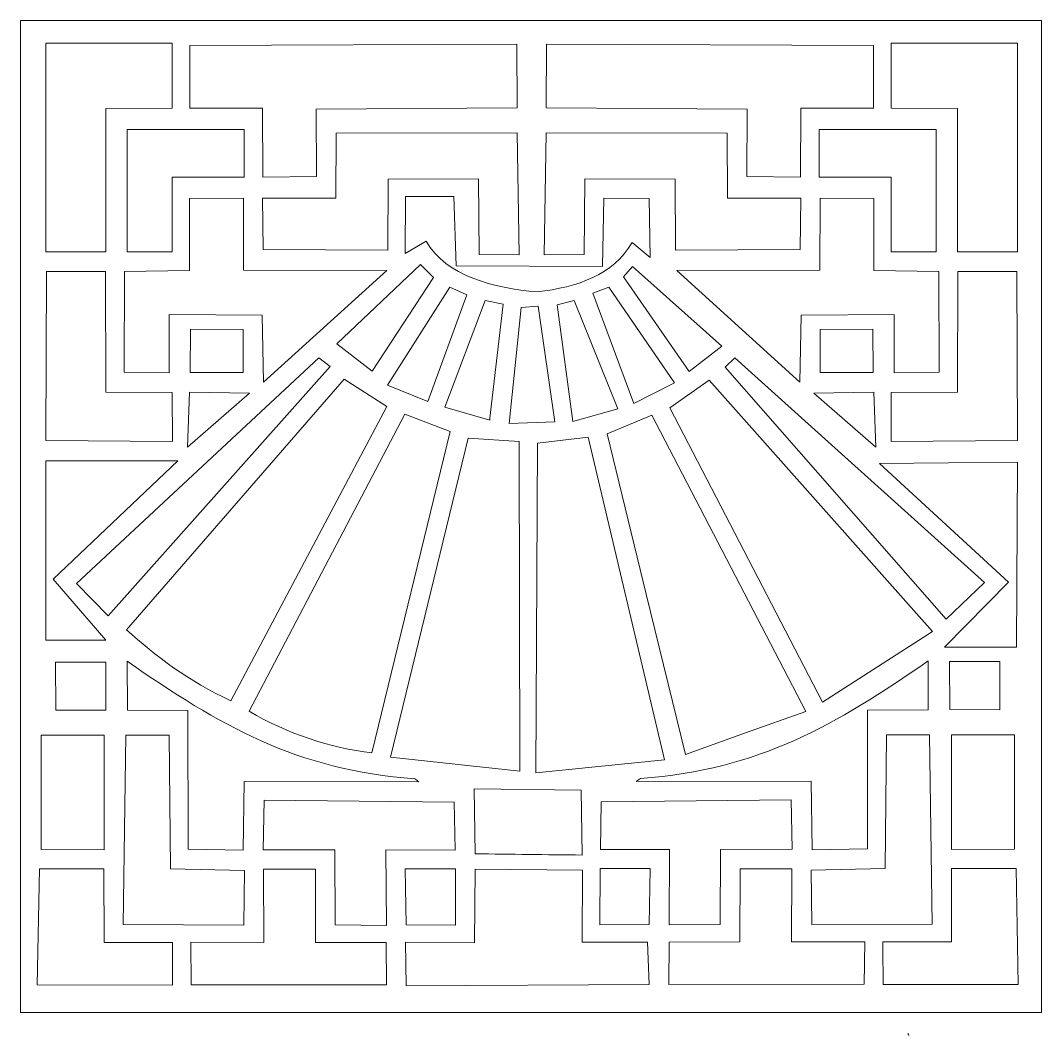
# Model space of a CAD drawing. Header units: centimetres. Extents: x 15 to 27.5, y -9.6 to -3.6.
# Drawn here: x 21.5 to 27.47, y -9.57 to -3.63 of the extents above; entities that cross this region are included whole.
import ezdxf

# ---------------------------------------------------------------- set-up
doc = ezdxf.new("R2010")
doc.units = ezdxf.units.CM
doc.header["$MEASUREMENT"] = 0
doc.layers.add('layer 1', color=7, linetype='Continuous')

msp = doc.modelspace()

# ---------------------------------------------------------------- linework, layer by layer
at = {"layer": 'layer 1', "color": 250, "lineweight": 9}
for points, knots in [([(21.4965, -3.62831), (21.4965, -3.62831), (27.46718, -3.62831), (27.46718, -3.62831), (27.46718, -3.62831), (27.46718, -3.62831), (27.46718, -9.43151), (27.46718, -9.43151), (27.46718, -9.43151), (27.46718, -9.43151), (21.4965, -9.43151), (21.4965, -9.43151), (21.4965, -9.43151), (21.4965, -9.43151), (21.4965, -3.62831), (21.4965, -3.62831)], [0, 0, 0, 0, 0.2, 0.2, 0.2, 0.2, 0.4, 0.4, 0.4, 0.4, 0.6, 0.6, 0.6, 0.6, 1, 1, 1, 1]), ([(26.68588, -9.55568), (26.6879, -9.55956), (26.68991, -9.56342), (26.69192, -9.56728), (26.69192, -9.56728), (26.68991, -9.56342), (26.6879, -9.55956), (26.68588, -9.55568)], [0, 0, 0, 0, 0.3333333, 0.3333333, 0.3333333, 0.3333333, 1, 1, 1, 1])]:
    msp.add_open_spline(points, degree=3, knots=knots, dxfattribs=at)
at = {"layer": 'layer 1', "color": 7, "lineweight": 9}
for points, knots in [([(21.64529, -3.7623), (21.64529, -3.7623), (21.64494, -4.982), (21.64494, -4.982), (21.64494, -4.982), (21.64494, -4.982), (21.99594, -4.98149), (21.99594, -4.98149), (21.99594, -4.98149), (21.99594, -4.98149), (21.99552, -4.14297), (21.99552, -4.14297), (21.99552, -4.14297), (21.99552, -4.14297), (22.38362, -4.14233), (22.38362, -4.14233), (22.38362, -4.14233), (22.38362, -4.14233), (22.38323, -3.76223), (22.38323, -3.76223), (22.38323, -3.76223), (22.38323, -3.76223), (21.64529, -3.7623), (21.64529, -3.7623)], [0, 0, 0, 0, 0.1428571, 0.1428571, 0.1428571, 0.1428571, 0.2857143, 0.2857143, 0.2857143, 0.2857143, 0.4285714, 0.4285714, 0.4285714, 0.4285714, 0.5714286, 0.5714286, 0.5714286, 0.5714286, 0.7142857, 0.7142857, 0.7142857, 0.7142857, 1, 1, 1, 1]), ([(22.48739, -3.77504), (22.48739, -3.77504), (22.48763, -4.14181), (22.48763, -4.14181), (22.48763, -4.14181), (22.48763, -4.14181), (22.91252, -4.14246), (22.91252, -4.14246), (22.91252, -4.14246), (22.91252, -4.14246), (22.91413, -4.54544), (22.91413, -4.54544), (22.91413, -4.54544), (22.91413, -4.54544), (23.22725, -4.54051), (23.22725, -4.54051), (23.22725, -4.54051), (23.22725, -4.54051), (23.22606, -4.14672), (23.22606, -4.14672), (23.22606, -4.14672), (23.22606, -4.14672), (24.40125, -4.13971), (24.40125, -4.13971), (24.40125, -4.13971), (24.40125, -4.13971), (24.39974, -3.76817), (24.39974, -3.76817), (24.39974, -3.76817), (24.39974, -3.76817), (22.48739, -3.77504), (22.48739, -3.77504)], [0, 0, 0, 0, 0.1111111, 0.1111111, 0.1111111, 0.1111111, 0.2222222, 0.2222222, 0.2222222, 0.2222222, 0.3333333, 0.3333333, 0.3333333, 0.3333333, 0.4444444, 0.4444444, 0.4444444, 0.4444444, 0.5555556, 0.5555556, 0.5555556, 0.5555556, 0.6666667, 0.6666667, 0.6666667, 0.6666667, 0.7777778, 0.7777778, 0.7777778, 0.7777778, 1, 1, 1, 1]), ([(26.4843, -3.77504), (26.4843, -3.77504), (26.48406, -4.14181), (26.48406, -4.14181), (26.48406, -4.14181), (26.48406, -4.14181), (26.05917, -4.14246), (26.05917, -4.14246), (26.05917, -4.14246), (26.05917, -4.14246), (26.05757, -4.54544), (26.05757, -4.54544), (26.05757, -4.54544), (26.05757, -4.54544), (25.74444, -4.54051), (25.74444, -4.54051), (25.74444, -4.54051), (25.74444, -4.54051), (25.74564, -4.14672), (25.74564, -4.14672), (25.74564, -4.14672), (25.74564, -4.14672), (24.57044, -4.13971), (24.57044, -4.13971), (24.57044, -4.13971), (24.57044, -4.13971), (24.57195, -3.76817), (24.57195, -3.76817), (24.57195, -3.76817), (24.57195, -3.76817), (26.4843, -3.77504), (26.4843, -3.77504)], [0, 0, 0, 0, 0.1111111, 0.1111111, 0.1111111, 0.1111111, 0.2222222, 0.2222222, 0.2222222, 0.2222222, 0.3333333, 0.3333333, 0.3333333, 0.3333333, 0.4444444, 0.4444444, 0.4444444, 0.4444444, 0.5555556, 0.5555556, 0.5555556, 0.5555556, 0.6666667, 0.6666667, 0.6666667, 0.6666667, 0.7777778, 0.7777778, 0.7777778, 0.7777778, 1, 1, 1, 1]), ([(27.3264, -3.7623), (27.3264, -3.7623), (27.32676, -4.982), (27.32676, -4.982), (27.32676, -4.982), (27.32676, -4.982), (26.97576, -4.98149), (26.97576, -4.98149), (26.97576, -4.98149), (26.97576, -4.98149), (26.97617, -4.14297), (26.97617, -4.14297), (26.97617, -4.14297), (26.97617, -4.14297), (26.58807, -4.14233), (26.58807, -4.14233), (26.58807, -4.14233), (26.58807, -4.14233), (26.58846, -3.76223), (26.58846, -3.76223), (26.58846, -3.76223), (26.58846, -3.76223), (27.3264, -3.7623), (27.3264, -3.7623)], [0, 0, 0, 0, 0.1428571, 0.1428571, 0.1428571, 0.1428571, 0.2857143, 0.2857143, 0.2857143, 0.2857143, 0.4285714, 0.4285714, 0.4285714, 0.4285714, 0.5714286, 0.5714286, 0.5714286, 0.5714286, 0.7142857, 0.7142857, 0.7142857, 0.7142857, 1, 1, 1, 1]), ([(22.80528, -4.26677), (22.80528, -4.26677), (22.12127, -4.26627), (22.12127, -4.26627), (22.12127, -4.26627), (22.12127, -4.26627), (22.12141, -4.98141), (22.12141, -4.98141), (22.12141, -4.98141), (22.12141, -4.98141), (22.38354, -4.98124), (22.38354, -4.98124), (22.38354, -4.98124), (22.38354, -4.98124), (22.38339, -4.54579), (22.38339, -4.54579), (22.38339, -4.54579), (22.38339, -4.54579), (22.80481, -4.54608), (22.80481, -4.54608), (22.80481, -4.54608), (22.80481, -4.54608), (22.80528, -4.26677), (22.80528, -4.26677)], [0, 0, 0, 0, 0.1428571, 0.1428571, 0.1428571, 0.1428571, 0.2857143, 0.2857143, 0.2857143, 0.2857143, 0.4285714, 0.4285714, 0.4285714, 0.4285714, 0.5714286, 0.5714286, 0.5714286, 0.5714286, 0.7142857, 0.7142857, 0.7142857, 0.7142857, 1, 1, 1, 1]), ([(23.34345, -4.28721), (23.34345, -4.28721), (23.34009, -4.66859), (23.34009, -4.66859), (23.34009, -4.66859), (23.34009, -4.66859), (22.91121, -4.6678), (22.91121, -4.6678), (22.91121, -4.6678), (22.91121, -4.6678), (22.91609, -4.968), (22.91609, -4.968), (22.91609, -4.968), (22.91609, -4.968), (23.64526, -4.97202), (23.64526, -4.97202), (23.64526, -4.97202), (23.64526, -4.97202), (23.64603, -4.55702), (23.64603, -4.55702), (23.64603, -4.55702), (23.64603, -4.55702), (24.1748, -4.55474), (24.1748, -4.55474), (24.1748, -4.55474), (24.1748, -4.55474), (24.1794, -4.99845), (24.1794, -4.99845), (24.1794, -4.99845), (24.1794, -4.99845), (24.41327, -5.00047), (24.41327, -5.00047), (24.41327, -5.00047), (24.41327, -5.00047), (24.40147, -4.28588), (24.40147, -4.28588), (24.40147, -4.28588), (24.40147, -4.28588), (23.34345, -4.28721), (23.34345, -4.28721)], [0, 0, 0, 0, 0.0909091, 0.0909091, 0.0909091, 0.0909091, 0.1818182, 0.1818182, 0.1818182, 0.1818182, 0.2727273, 0.2727273, 0.2727273, 0.2727273, 0.3636364, 0.3636364, 0.3636364, 0.3636364, 0.4545455, 0.4545455, 0.4545455, 0.4545455, 0.5454545, 0.5454545, 0.5454545, 0.5454545, 0.6363636, 0.6363636, 0.6363636, 0.6363636, 0.7272727, 0.7272727, 0.7272727, 0.7272727, 0.8181818, 0.8181818, 0.8181818, 0.8181818, 1, 1, 1, 1]), ([(25.62824, -4.28721), (25.62824, -4.28721), (25.6316, -4.66859), (25.6316, -4.66859), (25.6316, -4.66859), (25.6316, -4.66859), (26.06048, -4.6678), (26.06048, -4.6678), (26.06048, -4.6678), (26.06048, -4.6678), (26.0556, -4.968), (26.0556, -4.968), (26.0556, -4.968), (26.0556, -4.968), (25.32643, -4.97202), (25.32643, -4.97202), (25.32643, -4.97202), (25.32643, -4.97202), (25.32566, -4.55702), (25.32566, -4.55702), (25.32566, -4.55702), (25.32566, -4.55702), (24.7969, -4.55474), (24.7969, -4.55474), (24.7969, -4.55474), (24.7969, -4.55474), (24.79229, -4.99845), (24.79229, -4.99845), (24.79229, -4.99845), (24.79229, -4.99845), (24.55842, -5.00047), (24.55842, -5.00047), (24.55842, -5.00047), (24.55842, -5.00047), (24.57022, -4.28588), (24.57022, -4.28588), (24.57022, -4.28588), (24.57022, -4.28588), (25.62824, -4.28721), (25.62824, -4.28721)], [0, 0, 0, 0, 0.0909091, 0.0909091, 0.0909091, 0.0909091, 0.1818182, 0.1818182, 0.1818182, 0.1818182, 0.2727273, 0.2727273, 0.2727273, 0.2727273, 0.3636364, 0.3636364, 0.3636364, 0.3636364, 0.4545455, 0.4545455, 0.4545455, 0.4545455, 0.5454545, 0.5454545, 0.5454545, 0.5454545, 0.6363636, 0.6363636, 0.6363636, 0.6363636, 0.7272727, 0.7272727, 0.7272727, 0.7272727, 0.8181818, 0.8181818, 0.8181818, 0.8181818, 1, 1, 1, 1]), ([(26.16641, -4.26677), (26.16641, -4.26677), (26.85042, -4.26627), (26.85042, -4.26627), (26.85042, -4.26627), (26.85042, -4.26627), (26.85029, -4.98141), (26.85029, -4.98141), (26.85029, -4.98141), (26.85029, -4.98141), (26.58815, -4.98124), (26.58815, -4.98124), (26.58815, -4.98124), (26.58815, -4.98124), (26.5883, -4.54579), (26.5883, -4.54579), (26.5883, -4.54579), (26.5883, -4.54579), (26.16688, -4.54608), (26.16688, -4.54608), (26.16688, -4.54608), (26.16688, -4.54608), (26.16641, -4.26677), (26.16641, -4.26677)], [0, 0, 0, 0, 0.1428571, 0.1428571, 0.1428571, 0.1428571, 0.2857143, 0.2857143, 0.2857143, 0.2857143, 0.4285714, 0.4285714, 0.4285714, 0.4285714, 0.5714286, 0.5714286, 0.5714286, 0.5714286, 0.7142857, 0.7142857, 0.7142857, 0.7142857, 1, 1, 1, 1]), ([(22.10562, -5.09669), (22.10562, -5.09669), (22.10369, -5.68686), (22.10369, -5.68686), (22.10369, -5.68686), (22.10369, -5.68686), (22.36659, -5.68962), (22.36659, -5.68962), (22.36659, -5.68962), (22.36659, -5.68962), (22.36698, -5.34963), (22.36698, -5.34963), (22.36698, -5.34963), (22.36698, -5.34963), (22.91072, -5.35244), (22.91072, -5.35244), (22.91072, -5.35244), (22.91072, -5.35244), (22.91713, -5.74402), (22.91713, -5.74402), (22.91713, -5.74402), (22.91713, -5.74402), (23.63803, -5.09046), (23.63803, -5.09046), (23.63803, -5.09046), (23.63803, -5.09046), (22.80094, -5.08991), (22.80094, -5.08991), (22.80094, -5.08991), (22.80094, -5.08991), (22.79997, -4.66832), (22.79997, -4.66832), (22.79997, -4.66832), (22.79997, -4.66832), (22.48448, -4.66956), (22.48448, -4.66956), (22.48448, -4.66956), (22.48448, -4.66956), (22.4851, -5.09086), (22.4851, -5.09086), (22.4851, -5.09086), (22.4851, -5.09086), (22.10562, -5.09669), (22.10562, -5.09669)], [0, 0, 0, 0, 0.0833333, 0.0833333, 0.0833333, 0.0833333, 0.1666667, 0.1666667, 0.1666667, 0.1666667, 0.25, 0.25, 0.25, 0.25, 0.3333333, 0.3333333, 0.3333333, 0.3333333, 0.4166667, 0.4166667, 0.4166667, 0.4166667, 0.5, 0.5, 0.5, 0.5, 0.5833333, 0.5833333, 0.5833333, 0.5833333, 0.6666667, 0.6666667, 0.6666667, 0.6666667, 0.75, 0.75, 0.75, 0.75, 0.8333333, 0.8333333, 0.8333333, 0.8333333, 1, 1, 1, 1]), ([(23.74682, -4.99117), (23.74682, -4.99117), (23.74764, -4.65905), (23.74764, -4.65905), (23.74764, -4.65905), (23.74764, -4.65905), (24.0316, -4.65924), (24.0316, -4.65924), (24.0316, -4.65924), (24.0316, -4.65924), (24.04502, -5.06332), (24.04502, -5.06332), (24.04502, -5.06332), (24.04502, -5.06332), (24.89951, -5.067), (24.89951, -5.067), (24.89951, -5.067), (24.89951, -5.067), (24.9085, -4.66838), (24.9085, -4.66838), (24.9085, -4.66838), (24.9085, -4.66838), (25.17366, -4.66966), (25.17366, -4.66966), (25.17366, -4.66966), (25.17366, -4.66966), (25.1793, -5.01448), (25.1793, -5.01448), (25.1793, -5.01448), (25.1793, -5.01448), (25.07266, -4.92853), (25.07266, -4.92853), (25.07266, -4.92853), (24.96191, -5.11916), (24.7569, -5.18699), (24.51784, -5.217), (24.51784, -5.217), (24.26355, -5.19313), (23.98699, -5.12586), (23.86821, -4.919), (23.86821, -4.919), (23.86821, -4.919), (23.74682, -4.99117), (23.74682, -4.99117)], [0, 0, 0, 0, 0.0833333, 0.0833333, 0.0833333, 0.0833333, 0.1666667, 0.1666667, 0.1666667, 0.1666667, 0.25, 0.25, 0.25, 0.25, 0.3333333, 0.3333333, 0.3333333, 0.3333333, 0.4166667, 0.4166667, 0.4166667, 0.4166667, 0.5, 0.5, 0.5, 0.5, 0.5833333, 0.5833333, 0.5833333, 0.5833333, 0.6666667, 0.6666667, 0.6666667, 0.6666667, 0.75, 0.75, 0.75, 0.75, 0.8333333, 0.8333333, 0.8333333, 0.8333333, 1, 1, 1, 1]), ([(26.86607, -5.09669), (26.86607, -5.09669), (26.868, -5.68686), (26.868, -5.68686), (26.868, -5.68686), (26.868, -5.68686), (26.6051, -5.68962), (26.6051, -5.68962), (26.6051, -5.68962), (26.6051, -5.68962), (26.60471, -5.34963), (26.60471, -5.34963), (26.60471, -5.34963), (26.60471, -5.34963), (26.06097, -5.35244), (26.06097, -5.35244), (26.06097, -5.35244), (26.06097, -5.35244), (26.05456, -5.74402), (26.05456, -5.74402), (26.05456, -5.74402), (26.05456, -5.74402), (25.33367, -5.09046), (25.33367, -5.09046), (25.33367, -5.09046), (25.33367, -5.09046), (26.17075, -5.08991), (26.17075, -5.08991), (26.17075, -5.08991), (26.17075, -5.08991), (26.17172, -4.66832), (26.17172, -4.66832), (26.17172, -4.66832), (26.17172, -4.66832), (26.48721, -4.66956), (26.48721, -4.66956), (26.48721, -4.66956), (26.48721, -4.66956), (26.48659, -5.09086), (26.48659, -5.09086), (26.48659, -5.09086), (26.48659, -5.09086), (26.86607, -5.09669), (26.86607, -5.09669)], [0, 0, 0, 0, 0.0833333, 0.0833333, 0.0833333, 0.0833333, 0.1666667, 0.1666667, 0.1666667, 0.1666667, 0.25, 0.25, 0.25, 0.25, 0.3333333, 0.3333333, 0.3333333, 0.3333333, 0.4166667, 0.4166667, 0.4166667, 0.4166667, 0.5, 0.5, 0.5, 0.5, 0.5833333, 0.5833333, 0.5833333, 0.5833333, 0.6666667, 0.6666667, 0.6666667, 0.6666667, 0.75, 0.75, 0.75, 0.75, 0.8333333, 0.8333333, 0.8333333, 0.8333333, 1, 1, 1, 1]), ([(23.83542, -5.05669), (23.83542, -5.05669), (23.34609, -5.52069), (23.34609, -5.52069), (23.34609, -5.52069), (23.34609, -5.52069), (23.55333, -5.681), (23.55333, -5.681), (23.55333, -5.681), (23.55333, -5.681), (23.91264, -5.13143), (23.91264, -5.13143), (23.91264, -5.13143), (23.91264, -5.13143), (23.83542, -5.05669), (23.83542, -5.05669)], [0, 0, 0, 0, 0.2, 0.2, 0.2, 0.2, 0.4, 0.4, 0.4, 0.4, 0.6, 0.6, 0.6, 0.6, 1, 1, 1, 1]), ([(25.07495, -5.0688), (25.07495, -5.0688), (25.02331, -5.12812), (25.02331, -5.12812), (25.02331, -5.12812), (25.02331, -5.12812), (25.40655, -5.68307), (25.40655, -5.68307), (25.40655, -5.68307), (25.40655, -5.68307), (25.59703, -5.5338), (25.59703, -5.5338), (25.59703, -5.5338), (25.59703, -5.5338), (25.07495, -5.0688), (25.07495, -5.0688)], [0, 0, 0, 0, 0.2, 0.2, 0.2, 0.2, 0.4, 0.4, 0.4, 0.4, 0.6, 0.6, 0.6, 0.6, 1, 1, 1, 1]), ([(22.38486, -6.09209), (22.38486, -6.09209), (22.38352, -5.8059), (22.38352, -5.8059), (22.38352, -5.8059), (22.38352, -5.8059), (21.99595, -5.80326), (21.99595, -5.80326), (21.99595, -5.80326), (21.99595, -5.80326), (21.99439, -5.09763), (21.99439, -5.09763), (21.99439, -5.09763), (21.99439, -5.09763), (21.6483, -5.09752), (21.6483, -5.09752), (21.6483, -5.09752), (21.6483, -5.09752), (21.64555, -6.08546), (21.64555, -6.08546), (21.64555, -6.08546), (21.64555, -6.08546), (22.38486, -6.09209), (22.38486, -6.09209)], [0, 0, 0, 0, 0.1428571, 0.1428571, 0.1428571, 0.1428571, 0.2857143, 0.2857143, 0.2857143, 0.2857143, 0.4285714, 0.4285714, 0.4285714, 0.4285714, 0.5714286, 0.5714286, 0.5714286, 0.5714286, 0.7142857, 0.7142857, 0.7142857, 0.7142857, 1, 1, 1, 1]), ([(26.58683, -6.09209), (26.58683, -6.09209), (26.58817, -5.8059), (26.58817, -5.8059), (26.58817, -5.8059), (26.58817, -5.8059), (26.97574, -5.80326), (26.97574, -5.80326), (26.97574, -5.80326), (26.97574, -5.80326), (26.9773, -5.09763), (26.9773, -5.09763), (26.9773, -5.09763), (26.9773, -5.09763), (27.32339, -5.09752), (27.32339, -5.09752), (27.32339, -5.09752), (27.32339, -5.09752), (27.32614, -6.08546), (27.32614, -6.08546), (27.32614, -6.08546), (27.32614, -6.08546), (26.58683, -6.09209), (26.58683, -6.09209)], [0, 0, 0, 0, 0.1428571, 0.1428571, 0.1428571, 0.1428571, 0.2857143, 0.2857143, 0.2857143, 0.2857143, 0.4285714, 0.4285714, 0.4285714, 0.4285714, 0.5714286, 0.5714286, 0.5714286, 0.5714286, 0.7142857, 0.7142857, 0.7142857, 0.7142857, 1, 1, 1, 1]), ([(24.00711, -5.18835), (24.00711, -5.18835), (23.64234, -5.7614), (23.64234, -5.7614), (23.64234, -5.7614), (23.64234, -5.7614), (23.87774, -5.85693), (23.87774, -5.85693), (23.87774, -5.85693), (23.87774, -5.85693), (24.10725, -5.23348), (24.10725, -5.23348), (24.10725, -5.23348), (24.10725, -5.23348), (24.00711, -5.18835), (24.00711, -5.18835)], [0, 0, 0, 0, 0.2, 0.2, 0.2, 0.2, 0.4, 0.4, 0.4, 0.4, 0.6, 0.6, 0.6, 0.6, 1, 1, 1, 1]), ([(24.84365, -5.22459), (24.84365, -5.22459), (25.08221, -5.86961), (25.08221, -5.86961), (25.08221, -5.86961), (25.08221, -5.86961), (25.31993, -5.7488), (25.31993, -5.7488), (25.31993, -5.7488), (25.31993, -5.7488), (24.93659, -5.18799), (24.93659, -5.18799), (24.93659, -5.18799), (24.93659, -5.18799), (24.84365, -5.22459), (24.84365, -5.22459)], [0, 0, 0, 0, 0.2, 0.2, 0.2, 0.2, 0.4, 0.4, 0.4, 0.4, 0.6, 0.6, 0.6, 0.6, 1, 1, 1, 1]), ([(24.21302, -5.26682), (24.21302, -5.26682), (23.97768, -5.89036), (23.97768, -5.89036), (23.97768, -5.89036), (23.97768, -5.89036), (24.24201, -5.96788), (24.24201, -5.96788), (24.24201, -5.96788), (24.24195, -5.964), (24.24189, -5.96009), (24.24182, -5.9562), (24.24182, -5.9562), (24.24182, -5.9562), (24.3186, -5.28848), (24.3186, -5.28848), (24.3186, -5.28848), (24.3186, -5.28848), (24.21302, -5.26682), (24.21302, -5.26682)], [0, 0, 0, 0, 0.1666667, 0.1666667, 0.1666667, 0.1666667, 0.3333333, 0.3333333, 0.3333333, 0.3333333, 0.5, 0.5, 0.5, 0.5, 0.6666667, 0.6666667, 0.6666667, 0.6666667, 1, 1, 1, 1]), ([(24.4241, -5.30745), (24.4241, -5.30745), (24.35335, -5.98676), (24.35335, -5.98676), (24.35335, -5.98676), (24.35335, -5.98676), (24.62212, -5.97652), (24.62212, -5.97652), (24.62212, -5.97652), (24.62212, -5.97652), (24.52336, -5.29999), (24.52336, -5.29999), (24.52336, -5.29999), (24.52336, -5.29999), (24.4241, -5.30745), (24.4241, -5.30745)], [0, 0, 0, 0, 0.2, 0.2, 0.2, 0.2, 0.4, 0.4, 0.4, 0.4, 0.6, 0.6, 0.6, 0.6, 1, 1, 1, 1]), ([(24.6343, -5.29232), (24.6343, -5.29232), (24.72732, -5.9748), (24.72732, -5.9748), (24.72732, -5.9748), (24.72732, -5.9748), (24.98917, -5.90036), (24.98917, -5.90036), (24.98917, -5.90036), (24.98917, -5.90036), (24.73329, -5.26731), (24.73329, -5.26731), (24.73329, -5.26731), (24.73329, -5.26731), (24.6343, -5.29232), (24.6343, -5.29232)], [0, 0, 0, 0, 0.2, 0.2, 0.2, 0.2, 0.4, 0.4, 0.4, 0.4, 0.6, 0.6, 0.6, 0.6, 1, 1, 1, 1]), ([(22.49116, -5.4353), (22.49116, -5.4353), (22.48972, -5.68878), (22.48972, -5.68878), (22.48972, -5.68878), (22.48972, -5.68878), (22.79869, -5.68873), (22.79869, -5.68873), (22.79869, -5.68873), (22.79869, -5.68873), (22.79842, -5.43676), (22.79842, -5.43676), (22.79842, -5.43676), (22.79842, -5.43676), (22.49116, -5.4353), (22.49116, -5.4353)], [0, 0, 0, 0, 0.2, 0.2, 0.2, 0.2, 0.4, 0.4, 0.4, 0.4, 0.6, 0.6, 0.6, 0.6, 1, 1, 1, 1]), ([(26.48053, -5.4353), (26.48053, -5.4353), (26.48198, -5.68878), (26.48198, -5.68878), (26.48198, -5.68878), (26.48198, -5.68878), (26.173, -5.68873), (26.173, -5.68873), (26.173, -5.68873), (26.173, -5.68873), (26.17327, -5.43676), (26.17327, -5.43676), (26.17327, -5.43676), (26.17327, -5.43676), (26.48053, -5.4353), (26.48053, -5.4353)], [0, 0, 0, 0, 0.2, 0.2, 0.2, 0.2, 0.4, 0.4, 0.4, 0.4, 0.6, 0.6, 0.6, 0.6, 1, 1, 1, 1]), ([(23.24213, -5.60155), (23.24213, -5.60155), (21.82361, -6.92186), (21.82361, -6.92186), (21.82361, -6.92186), (21.82361, -6.92186), (22.00992, -7.11248), (22.00992, -7.11248), (22.00992, -7.11248), (22.00992, -7.11248), (23.30729, -5.65311), (23.30729, -5.65311), (23.30729, -5.65311), (23.30729, -5.65311), (23.24213, -5.60155), (23.24213, -5.60155)], [0, 0, 0, 0, 0.2, 0.2, 0.2, 0.2, 0.4, 0.4, 0.4, 0.4, 0.6, 0.6, 0.6, 0.6, 1, 1, 1, 1]), ([(25.67415, -5.6027), (25.67415, -5.6027), (25.61656, -5.65625), (25.61656, -5.65625), (25.61656, -5.65625), (25.61656, -5.65625), (26.90932, -7.13172), (26.90932, -7.13172), (26.90932, -7.13172), (26.90932, -7.13172), (27.13381, -6.91759), (27.13381, -6.91759), (27.13381, -6.91759), (27.13381, -6.91759), (25.67415, -5.6027), (25.67415, -5.6027)], [0, 0, 0, 0, 0.2, 0.2, 0.2, 0.2, 0.4, 0.4, 0.4, 0.4, 0.6, 0.6, 0.6, 0.6, 1, 1, 1, 1]), ([(23.39035, -5.72775), (23.39035, -5.72775), (22.11647, -7.19258), (22.11647, -7.19258), (22.11647, -7.19258), (22.28601, -7.34619), (22.47959, -7.4932), (22.72608, -7.60833), (22.72608, -7.60833), (22.72608, -7.60833), (23.6385, -5.88738), (23.6385, -5.88738), (23.6385, -5.88738), (23.6385, -5.88738), (23.39035, -5.72775), (23.39035, -5.72775)], [0, 0, 0, 0, 0.2, 0.2, 0.2, 0.2, 0.4, 0.4, 0.4, 0.4, 0.6, 0.6, 0.6, 0.6, 1, 1, 1, 1]), ([(25.52429, -5.73377), (25.52429, -5.73377), (25.2931, -5.89539), (25.2931, -5.89539), (25.2931, -5.89539), (25.2931, -5.89539), (26.18648, -7.61709), (26.18648, -7.61709), (26.18648, -7.61709), (26.18648, -7.61709), (26.82863, -7.2032), (26.82863, -7.2032), (26.82863, -7.2032), (26.82863, -7.2032), (25.52429, -5.73377), (25.52429, -5.73377)], [0, 0, 0, 0, 0.2, 0.2, 0.2, 0.2, 0.4, 0.4, 0.4, 0.4, 0.6, 0.6, 0.6, 0.6, 1, 1, 1, 1]), ([(22.48549, -5.8037), (22.48549, -5.8037), (22.47321, -6.12544), (22.47321, -6.12544), (22.47321, -6.12544), (22.47321, -6.12544), (22.83636, -5.80965), (22.83636, -5.80965), (22.83636, -5.80965), (22.83636, -5.80965), (22.48549, -5.8037), (22.48549, -5.8037)], [0, 0, 0, 0, 0.25, 0.25, 0.25, 0.25, 0.5, 0.5, 0.5, 0.5, 1, 1, 1, 1]), ([(26.4862, -5.8037), (26.4862, -5.8037), (26.49848, -6.12544), (26.49848, -6.12544), (26.49848, -6.12544), (26.49848, -6.12544), (26.13533, -5.80965), (26.13533, -5.80965), (26.13533, -5.80965), (26.13533, -5.80965), (26.4862, -5.8037), (26.4862, -5.8037)], [0, 0, 0, 0, 0.25, 0.25, 0.25, 0.25, 0.5, 0.5, 0.5, 0.5, 1, 1, 1, 1]), ([(23.74447, -5.93241), (23.74447, -5.93241), (22.83314, -7.66941), (22.83314, -7.66941), (22.83314, -7.66941), (23.06084, -7.8038), (23.30496, -7.88199), (23.55188, -7.91364), (23.55188, -7.91364), (23.55188, -7.91364), (24.0092, -6.03332), (24.0092, -6.03332), (24.0092, -6.03332), (24.0092, -6.03332), (23.74447, -5.93241), (23.74447, -5.93241)], [0, 0, 0, 0, 0.2, 0.2, 0.2, 0.2, 0.4, 0.4, 0.4, 0.4, 0.6, 0.6, 0.6, 0.6, 1, 1, 1, 1]), ([(25.18855, -5.93803), (25.18855, -5.93803), (24.92727, -6.04753), (24.92727, -6.04753), (24.92727, -6.04753), (24.92727, -6.04753), (25.156, -6.98501), (25.156, -6.98501), (25.156, -6.98501), (25.156, -6.98501), (25.38471, -7.92251), (25.38471, -7.92251), (25.38471, -7.92251), (25.38471, -7.92251), (25.73636, -7.7969), (25.73636, -7.7969), (25.73636, -7.7969), (25.73636, -7.7969), (26.08799, -7.67131), (26.08799, -7.67131), (26.08799, -7.67131), (26.08799, -7.67131), (25.18855, -5.93803), (25.18855, -5.93803)], [0, 0, 0, 0, 0.1428571, 0.1428571, 0.1428571, 0.1428571, 0.2857143, 0.2857143, 0.2857143, 0.2857143, 0.4285714, 0.4285714, 0.4285714, 0.4285714, 0.5714286, 0.5714286, 0.5714286, 0.5714286, 0.7142857, 0.7142857, 0.7142857, 0.7142857, 1, 1, 1, 1]), ([(24.41353, -6.09101), (24.41353, -6.09101), (24.11506, -6.07251), (24.11506, -6.07251), (24.11506, -6.07251), (24.11506, -6.07251), (23.66037, -7.93903), (23.66037, -7.93903), (23.66037, -7.93903), (23.66037, -7.93903), (24.41584, -8.02021), (24.41584, -8.02021), (24.41584, -8.02021), (24.41584, -8.02021), (24.41353, -6.09101), (24.41353, -6.09101)], [0, 0, 0, 0, 0.2, 0.2, 0.2, 0.2, 0.4, 0.4, 0.4, 0.4, 0.6, 0.6, 0.6, 0.6, 1, 1, 1, 1]), ([(24.51892, -6.10098), (24.51892, -6.10098), (24.50955, -8.03036), (24.50955, -8.03036), (24.50955, -8.03036), (24.50955, -8.03036), (25.26245, -7.95373), (25.26245, -7.95373), (25.26245, -7.95373), (25.26245, -7.95373), (24.81652, -6.06688), (24.81652, -6.06688), (24.81652, -6.06688), (24.81652, -6.06688), (24.51892, -6.10098), (24.51892, -6.10098)], [0, 0, 0, 0, 0.2, 0.2, 0.2, 0.2, 0.4, 0.4, 0.4, 0.4, 0.6, 0.6, 0.6, 0.6, 1, 1, 1, 1]), ([(21.64521, -6.20474), (21.64521, -6.20474), (21.64543, -7.2532), (21.64543, -7.2532), (21.64543, -7.2532), (21.64543, -7.2532), (21.9967, -7.25321), (21.9967, -7.25321), (21.9967, -7.25321), (21.9967, -7.25321), (21.68842, -6.89632), (21.68842, -6.89632), (21.68842, -6.89632), (21.68842, -6.89632), (22.41601, -6.20553), (22.41601, -6.20553), (22.41601, -6.20553), (22.41601, -6.20553), (21.64521, -6.20474), (21.64521, -6.20474)], [0, 0, 0, 0, 0.1666667, 0.1666667, 0.1666667, 0.1666667, 0.3333333, 0.3333333, 0.3333333, 0.3333333, 0.5, 0.5, 0.5, 0.5, 0.6666667, 0.6666667, 0.6666667, 0.6666667, 1, 1, 1, 1]), ([(27.32121, -7.29452), (27.32121, -7.29452), (27.3269, -6.2129), (27.3269, -6.2129), (27.3269, -6.2129), (27.3269, -6.2129), (26.52025, -6.22025), (26.52025, -6.22025), (26.52025, -6.22025), (26.52025, -6.22025), (27.27408, -6.91529), (27.27408, -6.91529), (27.27408, -6.91529), (27.27408, -6.91529), (26.9003, -7.29557), (26.9003, -7.29557), (26.9003, -7.29557), (27.04059, -7.29522), (27.18092, -7.29487), (27.32121, -7.29452)], [0, 0, 0, 0, 0.1666667, 0.1666667, 0.1666667, 0.1666667, 0.3333333, 0.3333333, 0.3333333, 0.3333333, 0.5, 0.5, 0.5, 0.5, 0.6666667, 0.6666667, 0.6666667, 0.6666667, 1, 1, 1, 1]), ([(21.7025, -7.38216), (21.7025, -7.38216), (21.70309, -7.66407), (21.70309, -7.66407), (21.70309, -7.66407), (21.70309, -7.66407), (21.99497, -7.66272), (21.99497, -7.66272), (21.99497, -7.66272), (21.99497, -7.66272), (21.99564, -7.38199), (21.99564, -7.38199), (21.99564, -7.38199), (21.99564, -7.38199), (21.7025, -7.38216), (21.7025, -7.38216)], [0, 0, 0, 0, 0.2, 0.2, 0.2, 0.2, 0.4, 0.4, 0.4, 0.4, 0.6, 0.6, 0.6, 0.6, 1, 1, 1, 1]), ([(22.12057, -7.3775), (22.12057, -7.3775), (22.12163, -7.66425), (22.12163, -7.66425), (22.12163, -7.66425), (22.12163, -7.66425), (22.47526, -7.66517), (22.47526, -7.66517), (22.47526, -7.66517), (22.47526, -7.66517), (22.47682, -8.47653), (22.47682, -8.47653), (22.47682, -8.47653), (22.47682, -8.47653), (22.79919, -8.48219), (22.79919, -8.48219), (22.79919, -8.48219), (22.79919, -8.48219), (22.80492, -8.08137), (22.80492, -8.08137), (22.80492, -8.08137), (22.80492, -8.08137), (23.82641, -8.08246), (23.82641, -8.08246), (23.82641, -8.08246), (23.81851, -8.07675), (23.81063, -8.07102), (23.80274, -8.06531), (23.80274, -8.06531), (23.10871, -8.01517), (22.65923, -7.75081), (22.12057, -7.3775)], [0, 0, 0, 0, 0.1111111, 0.1111111, 0.1111111, 0.1111111, 0.2222222, 0.2222222, 0.2222222, 0.2222222, 0.3333333, 0.3333333, 0.3333333, 0.3333333, 0.4444444, 0.4444444, 0.4444444, 0.4444444, 0.5555556, 0.5555556, 0.5555556, 0.5555556, 0.6666667, 0.6666667, 0.6666667, 0.6666667, 0.7777778, 0.7777778, 0.7777778, 0.7777778, 1, 1, 1, 1]), ([(26.8048, -7.37502), (26.8048, -7.37502), (26.80374, -7.66177), (26.80374, -7.66177), (26.80374, -7.66177), (26.80374, -7.66177), (26.45011, -7.66268), (26.45011, -7.66268), (26.45011, -7.66268), (26.45011, -7.66268), (26.44855, -8.47404), (26.44855, -8.47404), (26.44855, -8.47404), (26.44855, -8.47404), (26.12618, -8.47971), (26.12618, -8.47971), (26.12618, -8.47971), (26.12618, -8.47971), (26.12045, -8.07888), (26.12045, -8.07888), (26.12045, -8.07888), (26.12045, -8.07888), (25.09896, -8.07998), (25.09896, -8.07998), (25.09896, -8.07998), (25.10686, -8.07426), (25.11474, -8.06854), (25.12263, -8.06282), (25.12263, -8.06282), (25.81666, -8.01268), (26.26614, -7.74832), (26.8048, -7.37502)], [0, 0, 0, 0, 0.1111111, 0.1111111, 0.1111111, 0.1111111, 0.2222222, 0.2222222, 0.2222222, 0.2222222, 0.3333333, 0.3333333, 0.3333333, 0.3333333, 0.4444444, 0.4444444, 0.4444444, 0.4444444, 0.5555556, 0.5555556, 0.5555556, 0.5555556, 0.6666667, 0.6666667, 0.6666667, 0.6666667, 0.7777778, 0.7777778, 0.7777778, 0.7777778, 1, 1, 1, 1]), ([(27.22287, -7.37968), (27.22287, -7.37968), (27.22228, -7.66158), (27.22228, -7.66158), (27.22228, -7.66158), (27.22228, -7.66158), (26.9304, -7.66023), (26.9304, -7.66023), (26.9304, -7.66023), (26.9304, -7.66023), (26.92973, -7.37951), (26.92973, -7.37951), (26.92973, -7.37951), (26.92973, -7.37951), (27.22287, -7.37968), (27.22287, -7.37968)], [0, 0, 0, 0, 0.2, 0.2, 0.2, 0.2, 0.4, 0.4, 0.4, 0.4, 0.6, 0.6, 0.6, 0.6, 1, 1, 1, 1]), ([(21.61742, -7.81028), (21.61742, -7.81028), (21.61733, -8.47951), (21.61733, -8.47951), (21.61733, -8.47951), (21.61733, -8.47951), (21.98553, -8.48087), (21.98553, -8.48087), (21.98553, -8.48087), (21.98553, -8.48087), (21.98547, -7.81038), (21.98547, -7.81038), (21.98547, -7.81038), (21.98547, -7.81038), (21.61742, -7.81028), (21.61742, -7.81028)], [0, 0, 0, 0, 0.2, 0.2, 0.2, 0.2, 0.4, 0.4, 0.4, 0.4, 0.6, 0.6, 0.6, 0.6, 1, 1, 1, 1]), ([(22.1135, -7.80956), (22.1135, -7.80956), (22.09791, -8.91751), (22.09791, -8.91751), (22.09791, -8.91751), (22.09791, -8.91751), (22.8023, -8.92078), (22.8023, -8.92078), (22.8023, -8.92078), (22.8023, -8.92078), (22.80598, -8.60192), (22.80598, -8.60192), (22.80598, -8.60192), (22.80598, -8.60192), (22.37319, -8.59146), (22.37319, -8.59146), (22.37319, -8.59146), (22.37319, -8.59146), (22.36556, -7.81038), (22.36556, -7.81038), (22.36556, -7.81038), (22.36556, -7.81038), (22.1135, -7.80956), (22.1135, -7.80956)], [0, 0, 0, 0, 0.1428571, 0.1428571, 0.1428571, 0.1428571, 0.2857143, 0.2857143, 0.2857143, 0.2857143, 0.4285714, 0.4285714, 0.4285714, 0.4285714, 0.5714286, 0.5714286, 0.5714286, 0.5714286, 0.7142857, 0.7142857, 0.7142857, 0.7142857, 1, 1, 1, 1]), ([(26.81187, -7.80707), (26.81187, -7.80707), (26.82745, -8.91502), (26.82745, -8.91502), (26.82745, -8.91502), (26.82745, -8.91502), (26.12306, -8.91829), (26.12306, -8.91829), (26.12306, -8.91829), (26.12306, -8.91829), (26.11939, -8.59944), (26.11939, -8.59944), (26.11939, -8.59944), (26.11939, -8.59944), (26.55218, -8.58897), (26.55218, -8.58897), (26.55218, -8.58897), (26.55218, -8.58897), (26.55981, -7.80789), (26.55981, -7.80789), (26.55981, -7.80789), (26.55981, -7.80789), (26.81187, -7.80707), (26.81187, -7.80707)], [0, 0, 0, 0, 0.1428571, 0.1428571, 0.1428571, 0.1428571, 0.2857143, 0.2857143, 0.2857143, 0.2857143, 0.4285714, 0.4285714, 0.4285714, 0.4285714, 0.5714286, 0.5714286, 0.5714286, 0.5714286, 0.7142857, 0.7142857, 0.7142857, 0.7142857, 1, 1, 1, 1]), ([(27.30795, -7.8078), (27.30795, -7.8078), (27.30804, -8.47702), (27.30804, -8.47702), (27.30804, -8.47702), (27.30804, -8.47702), (26.93984, -8.47839), (26.93984, -8.47839), (26.93984, -8.47839), (26.93984, -8.47839), (26.9399, -7.8079), (26.9399, -7.8079), (26.9399, -7.8079), (26.9399, -7.8079), (27.30795, -7.8078), (27.30795, -7.8078)], [0, 0, 0, 0, 0.2, 0.2, 0.2, 0.2, 0.4, 0.4, 0.4, 0.4, 0.6, 0.6, 0.6, 0.6, 1, 1, 1, 1]), ([(24.78049, -8.51116), (24.78049, -8.51116), (24.77427, -8.13127), (24.77427, -8.13127), (24.77427, -8.13127), (24.77427, -8.13127), (24.14862, -8.12396), (24.14862, -8.12396), (24.14862, -8.12396), (24.14862, -8.12396), (24.15483, -8.50386), (24.15483, -8.50386), (24.15483, -8.50386), (24.36338, -8.50629), (24.57196, -8.50872), (24.78049, -8.51116)], [0, 0, 0, 0, 0.2, 0.2, 0.2, 0.2, 0.4, 0.4, 0.4, 0.4, 0.6, 0.6, 0.6, 0.6, 1, 1, 1, 1]), ([(22.92203, -8.19079), (22.92203, -8.19079), (22.91563, -8.48007), (22.91563, -8.48007), (22.91563, -8.48007), (22.91563, -8.48007), (23.33571, -8.48092), (23.33571, -8.48092), (23.33571, -8.48092), (23.33571, -8.48092), (23.33666, -8.91954), (23.33666, -8.91954), (23.33666, -8.91954), (23.33666, -8.91954), (23.63641, -8.92249), (23.63641, -8.92249), (23.63641, -8.92249), (23.63641, -8.92249), (23.63341, -8.4807), (23.63341, -8.4807), (23.63341, -8.4807), (23.63341, -8.4807), (24.03754, -8.48202), (24.03754, -8.48202), (24.03754, -8.48202), (24.03754, -8.48202), (24.03297, -8.20185), (24.03297, -8.20185), (24.03297, -8.20185), (24.03297, -8.20185), (22.92203, -8.19079), (22.92203, -8.19079)], [0, 0, 0, 0, 0.1111111, 0.1111111, 0.1111111, 0.1111111, 0.2222222, 0.2222222, 0.2222222, 0.2222222, 0.3333333, 0.3333333, 0.3333333, 0.3333333, 0.4444444, 0.4444444, 0.4444444, 0.4444444, 0.5555556, 0.5555556, 0.5555556, 0.5555556, 0.6666667, 0.6666667, 0.6666667, 0.6666667, 0.7777778, 0.7777778, 0.7777778, 0.7777778, 1, 1, 1, 1]), ([(26.00334, -8.18831), (26.00334, -8.18831), (26.00974, -8.47758), (26.00974, -8.47758), (26.00974, -8.47758), (26.00974, -8.47758), (25.58966, -8.47843), (25.58966, -8.47843), (25.58966, -8.47843), (25.58966, -8.47843), (25.58871, -8.91705), (25.58871, -8.91705), (25.58871, -8.91705), (25.58871, -8.91705), (25.28896, -8.92001), (25.28896, -8.92001), (25.28896, -8.92001), (25.28896, -8.92001), (25.29196, -8.47822), (25.29196, -8.47822), (25.29196, -8.47822), (25.29196, -8.47822), (24.88783, -8.47954), (24.88783, -8.47954), (24.88783, -8.47954), (24.88783, -8.47954), (24.8924, -8.19937), (24.8924, -8.19937), (24.8924, -8.19937), (24.8924, -8.19937), (26.00334, -8.18831), (26.00334, -8.18831)], [0, 0, 0, 0, 0.1111111, 0.1111111, 0.1111111, 0.1111111, 0.2222222, 0.2222222, 0.2222222, 0.2222222, 0.3333333, 0.3333333, 0.3333333, 0.3333333, 0.4444444, 0.4444444, 0.4444444, 0.4444444, 0.5555556, 0.5555556, 0.5555556, 0.5555556, 0.6666667, 0.6666667, 0.6666667, 0.6666667, 0.7777778, 0.7777778, 0.7777778, 0.7777778, 1, 1, 1, 1]), ([(22.38631, -9.02199), (22.38631, -9.02199), (21.98525, -9.02188), (21.98525, -9.02188), (21.98525, -9.02188), (21.98525, -9.02188), (21.98485, -8.59211), (21.98485, -8.59211), (21.98485, -8.59211), (21.98485, -8.59211), (21.60736, -8.5923), (21.60736, -8.5923), (21.60736, -8.5923), (21.60736, -8.5923), (21.59507, -9.27065), (21.59507, -9.27065), (21.59507, -9.27065), (21.59507, -9.27065), (22.38472, -9.27153), (22.38472, -9.27153), (22.38472, -9.27153), (22.38532, -9.18773), (22.38573, -9.10579), (22.38631, -9.02199)], [0, 0, 0, 0, 0.1428571, 0.1428571, 0.1428571, 0.1428571, 0.2857143, 0.2857143, 0.2857143, 0.2857143, 0.4285714, 0.4285714, 0.4285714, 0.4285714, 0.5714286, 0.5714286, 0.5714286, 0.5714286, 0.7142857, 0.7142857, 0.7142857, 0.7142857, 1, 1, 1, 1]), ([(22.91816, -8.59452), (22.91816, -8.59452), (22.92052, -9.02186), (22.92052, -9.02186), (22.92052, -9.02186), (22.92052, -9.02186), (22.49231, -9.02066), (22.49231, -9.02066), (22.49231, -9.02066), (22.49231, -9.02066), (22.4954, -9.26973), (22.4954, -9.26973), (22.4954, -9.26973), (22.4954, -9.26973), (23.63746, -9.27053), (23.63746, -9.27053), (23.63746, -9.27053), (23.63746, -9.27053), (23.63513, -9.02245), (23.63513, -9.02245), (23.63513, -9.02245), (23.63513, -9.02245), (23.22168, -9.02189), (23.22168, -9.02189), (23.22168, -9.02189), (23.22168, -9.02189), (23.22104, -8.59421), (23.22104, -8.59421), (23.22104, -8.59421), (23.22104, -8.59421), (22.91816, -8.59452), (22.91816, -8.59452)], [0, 0, 0, 0, 0.1111111, 0.1111111, 0.1111111, 0.1111111, 0.2222222, 0.2222222, 0.2222222, 0.2222222, 0.3333333, 0.3333333, 0.3333333, 0.3333333, 0.4444444, 0.4444444, 0.4444444, 0.4444444, 0.5555556, 0.5555556, 0.5555556, 0.5555556, 0.6666667, 0.6666667, 0.6666667, 0.6666667, 0.7777778, 0.7777778, 0.7777778, 0.7777778, 1, 1, 1, 1]), ([(23.74706, -8.59265), (23.74706, -8.59265), (23.75239, -8.92028), (23.75239, -8.92028), (23.75239, -8.92028), (23.75239, -8.92028), (24.04122, -8.92087), (24.04122, -8.92087), (24.04122, -8.92087), (24.04122, -8.92087), (24.0399, -8.59186), (24.0399, -8.59186), (24.0399, -8.59186), (24.0399, -8.59186), (23.74706, -8.59265), (23.74706, -8.59265)], [0, 0, 0, 0, 0.2, 0.2, 0.2, 0.2, 0.4, 0.4, 0.4, 0.4, 0.6, 0.6, 0.6, 0.6, 1, 1, 1, 1]), ([(24.15538, -8.59319), (24.15538, -8.59319), (24.15189, -9.02375), (24.15189, -9.02375), (24.15189, -9.02375), (24.15189, -9.02375), (23.74856, -9.01999), (23.74856, -9.01999), (23.74856, -9.01999), (23.74856, -9.01999), (23.7524, -9.27629), (23.7524, -9.27629), (23.7524, -9.27629), (23.7524, -9.27629), (25.17225, -9.26813), (25.17225, -9.26813), (25.17225, -9.26813), (25.17225, -9.26813), (25.16343, -9.02121), (25.16343, -9.02121), (25.16343, -9.02121), (25.16343, -9.02121), (24.7819, -9.02046), (24.7819, -9.02046), (24.7819, -9.02046), (24.7819, -9.02046), (24.78199, -8.60036), (24.78199, -8.60036), (24.78199, -8.60036), (24.78199, -8.60036), (24.15538, -8.59319), (24.15538, -8.59319)], [0, 0, 0, 0, 0.1111111, 0.1111111, 0.1111111, 0.1111111, 0.2222222, 0.2222222, 0.2222222, 0.2222222, 0.3333333, 0.3333333, 0.3333333, 0.3333333, 0.4444444, 0.4444444, 0.4444444, 0.4444444, 0.5555556, 0.5555556, 0.5555556, 0.5555556, 0.6666667, 0.6666667, 0.6666667, 0.6666667, 0.7777778, 0.7777778, 0.7777778, 0.7777778, 1, 1, 1, 1]), ([(25.17831, -8.59016), (25.17831, -8.59016), (25.17298, -8.9178), (25.17298, -8.9178), (25.17298, -8.9178), (25.17298, -8.9178), (24.88415, -8.91839), (24.88415, -8.91839), (24.88415, -8.91839), (24.88415, -8.91839), (24.88547, -8.58938), (24.88547, -8.58938), (24.88547, -8.58938), (24.88547, -8.58938), (25.17831, -8.59016), (25.17831, -8.59016)], [0, 0, 0, 0, 0.2, 0.2, 0.2, 0.2, 0.4, 0.4, 0.4, 0.4, 0.6, 0.6, 0.6, 0.6, 1, 1, 1, 1]), ([(26.00721, -8.59204), (26.00721, -8.59204), (26.00485, -9.01938), (26.00485, -9.01938), (26.00485, -9.01938), (26.00485, -9.01938), (26.43306, -9.01817), (26.43306, -9.01817), (26.43306, -9.01817), (26.43306, -9.01817), (26.42997, -9.26725), (26.42997, -9.26725), (26.42997, -9.26725), (26.42997, -9.26725), (25.28791, -9.26805), (25.28791, -9.26805), (25.28791, -9.26805), (25.28791, -9.26805), (25.29024, -9.01997), (25.29024, -9.01997), (25.29024, -9.01997), (25.29024, -9.01997), (25.70369, -9.01941), (25.70369, -9.01941), (25.70369, -9.01941), (25.70369, -9.01941), (25.70433, -8.59172), (25.70433, -8.59172), (25.70433, -8.59172), (25.70433, -8.59172), (26.00721, -8.59204), (26.00721, -8.59204)], [0, 0, 0, 0, 0.1111111, 0.1111111, 0.1111111, 0.1111111, 0.2222222, 0.2222222, 0.2222222, 0.2222222, 0.3333333, 0.3333333, 0.3333333, 0.3333333, 0.4444444, 0.4444444, 0.4444444, 0.4444444, 0.5555556, 0.5555556, 0.5555556, 0.5555556, 0.6666667, 0.6666667, 0.6666667, 0.6666667, 0.7777778, 0.7777778, 0.7777778, 0.7777778, 1, 1, 1, 1]), ([(26.53906, -9.01951), (26.53906, -9.01951), (26.94012, -9.0194), (26.94012, -9.0194), (26.94012, -9.0194), (26.94012, -9.0194), (26.94052, -8.58962), (26.94052, -8.58962), (26.94052, -8.58962), (26.94052, -8.58962), (27.31801, -8.58982), (27.31801, -8.58982), (27.31801, -8.58982), (27.31801, -8.58982), (27.3303, -9.26816), (27.3303, -9.26816), (27.3303, -9.26816), (27.3303, -9.26816), (26.54065, -9.26905), (26.54065, -9.26905), (26.54065, -9.26905), (26.54005, -9.18525), (26.53964, -9.10331), (26.53906, -9.01951)], [0, 0, 0, 0, 0.1428571, 0.1428571, 0.1428571, 0.1428571, 0.2857143, 0.2857143, 0.2857143, 0.2857143, 0.4285714, 0.4285714, 0.4285714, 0.4285714, 0.5714286, 0.5714286, 0.5714286, 0.5714286, 0.7142857, 0.7142857, 0.7142857, 0.7142857, 1, 1, 1, 1])]:
    msp.add_open_spline(points, degree=3, knots=knots, dxfattribs=at)

doc.saveas('drawing.dxf')
